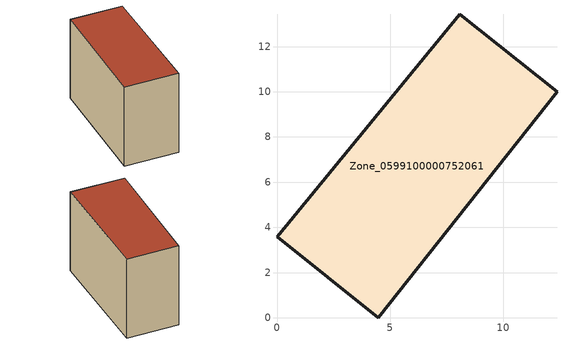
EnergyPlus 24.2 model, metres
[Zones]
Zone_0599100000752061
 floor ground (C_G): 4.47,0 0,3.58 8.09,13.43 12.38,10 z0.49
 wall outside (C_F): 4.47,0 12.38,10 8.09,13.43 0,3.58 4.47,0 z0.49:9.59
 roof outside (C_R): 0,3.58 4.47,0 12.38,10 8.09,13.43 z9.59
[BUILDING]
Pand.0599100000752061: North Axis=0; Terrain=City; Loads Convergence Tolerance Value=0.04; Temperature Convergence Tolerance Value=0.4; Solar Distribution=FullExterior; Maximum Number of Warmup Days=25; Minimum Number of Warmup Days=1
[Site:Location]
Rotterdam.The.Hague.AP_ZH_NLD Design_Conditions: Latitude=51.96; Longitude=4.45; Time Zone=1; Elevation=-4.5
[SITE:GROUNDTEMPERATURE:BUILDINGSURFACE]
18, 18, 18, 18, 18, 18, 18, 18, 18, 18, 18, 18
[MATERIAL] Thermal Absorptance=0.9; Solar Absorptance=0.7; Visible Absorptance=0.7
Name | Roughness | Thickness | Conductivity | Density | Specific Heat
G.TI.2006-2014 | MediumSmooth | 0.15 | 0.06 | 540 | 1210
F.TI.2006-2014 | Rough | 0.3 | 0.12 | 1920 | 840
R.TI.2006-2014 | MediumRough | 0.2 | 0.08 | 1500 | 1000
[CONSTRUCTION]
C_G: G.TI.2006-2014
C_F: F.TI.2006-2014
C_R: R.TI.2006-2014
[ZONE]
Zone_0599100000752061: Type=1; Multiplier=1; Ceiling Height=Autocalculate; Volume=Autocalculate; Floor Area=autocalculate; Part of Total Floor Area=Yes
[ZONEINFILTRATION:DESIGNFLOWRATE]
Infil_Zone_0599100000752061: Zone or ZoneList or Space or SpaceList=Zone_0599100000752061; Schedule=AlwaysOn; Design Flow Rate Calculation Method=Flow/Area; Flow Rate per Floor Area=0.0015; Constant Term Coefficient=1; Temperature Term Coefficient=0; Velocity Term Coefficient=0; Velocity Squared Term Coefficient=0
[HVACTEMPLATE:ZONE:IDEALLOADSAIRSYSTEM]
Zone_0599100000752061: Maximum Heating Supply Air Temperature=50; Minimum Cooling Supply Air Temperature=13; Maximum Heating Supply Air Humidity Ratio=0.0156; Minimum Cooling Supply Air Humidity Ratio=0.0077; Heating Limit=NoLimit; Cooling Limit=NoLimit; Dehumidification Control Type=ConstantSensibleHeatRatio; Cooling Sensible Heat Ratio=0.7; Dehumidification Setpoint=60; Humidification Control Type=None; Humidification Setpoint=30; Outdoor Air Method=None; Outdoor Air Flow Rate per Person=0.00944; Outdoor Air Flow Rate per Zone Floor Area=0; Outdoor Air Flow Rate per Zone=0; Demand Controlled Ventilation Type=None; Outdoor Air Economizer Type=NoEconomizer; Heat Recovery Type=None; Sensible Heat Recovery Effectiveness=0.7; Latent Heat Recovery Effectiveness=0.65
[ZONECONTROL:THERMOSTAT]
ThermostatControl_Zone_0599100000752061: Zone or ZoneList=Zone_0599100000752061; Control Type Schedule=DualSetpointControlType; Control 1=Thermostat_Zone_0599100000752061; Temperature Difference Between Cutout And Setpoint=0
[THERMOSTATSETPOINT:DUALSETPOINT]
Thermostat_Zone_0599100000752061: Heating Setpoint Temperature Schedule=HeatingSetpoint_Zone_0599100000752061; Cooling Setpoint Temperature Schedule=CoolingSetpoint_Zone_0599100000752061
[SCHEDULE:COMPACT]
HeatingSetpoint_Zone_0599100000752061: Through: 12/31, For: AllDays, Until: 24:00, 21
CoolingSetpoint_Zone_0599100000752061: Through: 12/31, For: AllDays, Until: 24:00, 24
DualSetpointControlType: Through: 12/31, For: AllDays, Until: 24:00, 4
AlwaysOn: Through: 12/31, For: AllDays, Until: 24:00, 1
